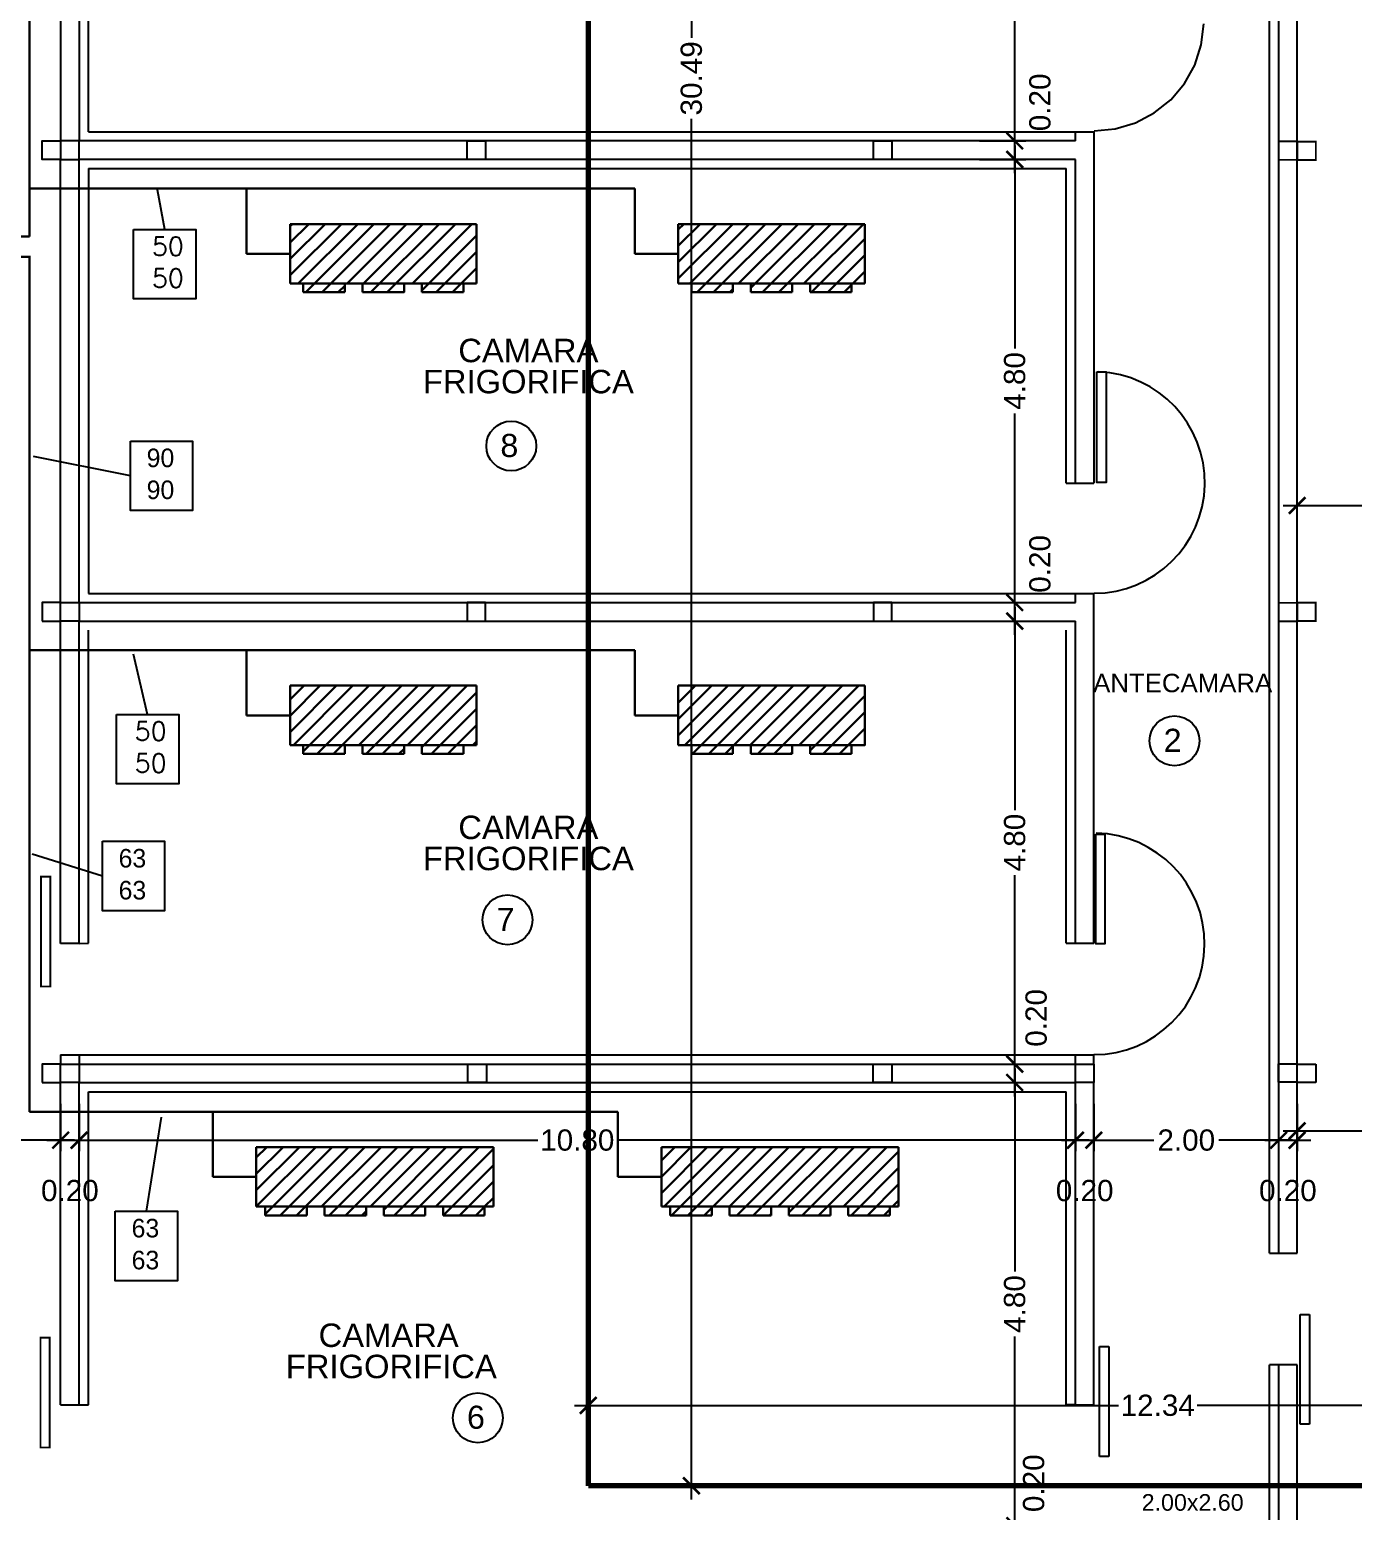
# Model space of a CAD drawing. Extents: x -106 to 115, y -156 to 65.
# Drawn here: x -9.83 to 4.51, y -84.75 to -68.69 of the extents above; entities that cross this region are included whole.
import ezdxf
from ezdxf.enums import TextEntityAlignment as Align

# ---------------------------------------------------------------- set-up
doc = ezdxf.new("R2010")
doc.units = 0
doc.header["$LTSCALE"] = 100
doc.header["$MEASUREMENT"] = 0
doc.layers.get('0').update_dxf_attribs({"color": 9, "linetype": 'CONTINUOUS'})
doc.layers.get('DEFPOINTS').update_dxf_attribs({"color": 9, "linetype": 'CONTINUOUS'})
for name, color, linetype in [('COTAS', 9, 'CONTINUOUS'), ('IFA-BAJA01', 5, 'CONTINUOUS'), ('IFA-MEDIA 02', 32, 'CONTINUOUS'), ('texto', 9, 'CONTINUOUS'), ('UNTITLED-1', 9, 'CONTINUOUS')]:
    doc.layers.add(name, color=color, linetype=linetype)
doc.layers.add('IFA-MEDIA 01', color=20, linetype='CONTINUOUS', lineweight=30)
doc.styles.get("Standard").update_dxf_attribs({"font": 'arial.ttf'})
doc.dimstyles.get("Standard").update_dxf_attribs({"dimtxt": 0.23, "dimasz": 0.18, "dimexe": 0.12, "dimexo": 0.2, "dimgap": 0.05, "dimtad": 0, "dimzin": 0, "dimdsep": 46, "dimtxsty": 'Standard', "dimblk": 'ARCHTICK', "dimcen": 0.09, "dimdle": 0.15, "dimadec": 0, "dimazin": 0, "dimtfac": 1, "dimtofl": 0, "dimtmove": 2, "dimatfit": 3, "dimfxl": 1, "dimtolj": 1, "dimtzin": 0, "dimarcsym": 0})

# ---------------------------------------------------------------- blocks, each defined once
blk = doc.blocks.new('_ARCHTICK')
at = {"color": 0, "linetype": 'ByBlock', "const_width": 0.15}
blk.add_lwpolyline([(-0.5, -0.5), (0.5, 0.5)], dxfattribs=at)
blk = doc.blocks.new('*D83')
at = {"layer": 'COTAS', "color": 0, "linetype": 'Continuous', "lineweight": -2, "transparency": 16777216}
for p, q in [((-12.698, -80.332), (-12.698, -80.845)), ((-9.495, -80.332), (-9.495, -80.845)), ((-12.848, -80.725), (-11.445, -80.725)), ((-9.345, -80.725), (-10.749, -80.725))]:
    blk.add_line(p, q, dxfattribs=at)
at = {"layer": 'DEFPOINTS', "color": 0, "linetype": 'Continuous', "transparency": 16777216}
for p in [(-12.698, -80.132), (-9.495, -80.132), (-9.495, -80.725)]:
    blk.add_point(p, dxfattribs=at)
at = {"layer": 'COTAS', "color": 0, "linetype": 'Continuous', "lineweight": -2, "transparency": 16777216, "xscale": 0.18, "yscale": 0.18, "zscale": 0.18, "rotation": 180}
blk.add_blockref('_ARCHTICK', (-12.698, -80.725), dxfattribs=at)
at = {"layer": 'COTAS', "color": 0, "linetype": 'Continuous', "lineweight": -2, "transparency": 16777216, "xscale": 0.18, "yscale": 0.18, "zscale": 0.18}
blk.add_blockref('_ARCHTICK', (-9.495, -80.725), dxfattribs=at)
at = {"layer": 'COTAS', "color": 0, "linetype": 'Continuous', "transparency": 16777216, "insert": (-11.097, -80.725), "char_height": 0.23, "attachment_point": 5}
blk.add_mtext('\\A1;3.20', dxfattribs=at)
blk = doc.blocks.new('*D84')
at = {"layer": 'COTAS', "color": 0, "linetype": 'Continuous', "lineweight": -2, "transparency": 16777216}
for p, q in [((-9.495, -80.332), (-9.495, -80.845)), ((-9.295, -80.332), (-9.295, -80.845)), ((-9.645, -80.725), (-9.145, -80.725))]:
    blk.add_line(p, q, dxfattribs=at)
at = {"layer": 'DEFPOINTS', "color": 0, "linetype": 'Continuous', "transparency": 16777216}
for p in [(-9.495, -80.132), (-9.295, -80.132), (-9.295, -80.725)]:
    blk.add_point(p, dxfattribs=at)
at = {"layer": 'COTAS', "color": 0, "linetype": 'Continuous', "lineweight": -2, "transparency": 16777216, "xscale": 0.18, "yscale": 0.18, "zscale": 0.18, "rotation": 180}
blk.add_blockref('_ARCHTICK', (-9.495, -80.725), dxfattribs=at)
at = {"layer": 'COTAS', "color": 0, "linetype": 'Continuous', "lineweight": -2, "transparency": 16777216, "xscale": 0.18, "yscale": 0.18, "zscale": 0.18}
blk.add_blockref('_ARCHTICK', (-9.295, -80.725), dxfattribs=at)
at = {"layer": 'COTAS', "color": 0, "linetype": 'Continuous', "transparency": 16777216, "insert": (-9.395, -81.272), "char_height": 0.23, "attachment_point": 5}
blk.add_mtext('\\A1;0.20', dxfattribs=at)
blk = doc.blocks.new('*D85')
at = {"layer": 'COTAS', "color": 0, "linetype": 'Continuous', "lineweight": -2, "transparency": 16777216}
for p, q in [((-9.295, -80.332), (-9.295, -80.845)), ((1.501, -80.332), (1.501, -80.845)), ((-9.445, -80.725), (-4.324, -80.725)), ((1.651, -80.725), (-3.47, -80.725))]:
    blk.add_line(p, q, dxfattribs=at)
at = {"layer": 'DEFPOINTS', "color": 0, "linetype": 'Continuous', "transparency": 16777216}
for p in [(-9.295, -80.132), (1.501, -80.132), (1.501, -80.725)]:
    blk.add_point(p, dxfattribs=at)
at = {"layer": 'COTAS', "color": 0, "linetype": 'Continuous', "lineweight": -2, "transparency": 16777216, "xscale": 0.18, "yscale": 0.18, "zscale": 0.18, "rotation": 180}
blk.add_blockref('_ARCHTICK', (-9.295, -80.725), dxfattribs=at)
at = {"layer": 'COTAS', "color": 0, "linetype": 'Continuous', "lineweight": -2, "transparency": 16777216, "xscale": 0.18, "yscale": 0.18, "zscale": 0.18}
blk.add_blockref('_ARCHTICK', (1.501, -80.725), dxfattribs=at)
at = {"layer": 'COTAS', "color": 0, "linetype": 'Continuous', "transparency": 16777216, "insert": (-3.897, -80.725), "char_height": 0.23, "attachment_point": 5}
blk.add_mtext('\\A1;10.80', dxfattribs=at)
blk = doc.blocks.new('*D86')
at = {"layer": 'COTAS', "color": 0, "linetype": 'Continuous', "lineweight": -2, "transparency": 16777216}
for p, q in [((1.501, -80.332), (1.501, -80.845)), ((1.701, -80.332), (1.701, -80.845)), ((1.351, -80.725), (1.851, -80.725))]:
    blk.add_line(p, q, dxfattribs=at)
at = {"layer": 'DEFPOINTS', "color": 0, "linetype": 'Continuous', "transparency": 16777216}
for p in [(1.501, -80.132), (1.701, -80.132), (1.701, -80.725)]:
    blk.add_point(p, dxfattribs=at)
at = {"layer": 'COTAS', "color": 0, "linetype": 'Continuous', "lineweight": -2, "transparency": 16777216, "xscale": 0.18, "yscale": 0.18, "zscale": 0.18, "rotation": 180}
blk.add_blockref('_ARCHTICK', (1.501, -80.725), dxfattribs=at)
at = {"layer": 'COTAS', "color": 0, "linetype": 'Continuous', "lineweight": -2, "transparency": 16777216, "xscale": 0.18, "yscale": 0.18, "zscale": 0.18}
blk.add_blockref('_ARCHTICK', (1.701, -80.725), dxfattribs=at)
at = {"layer": 'COTAS', "color": 0, "linetype": 'Continuous', "transparency": 16777216, "insert": (1.601, -81.272), "char_height": 0.23, "attachment_point": 5}
blk.add_mtext('\\A1;0.20', dxfattribs=at)
blk = doc.blocks.new('*D87')
at = {"layer": 'COTAS', "color": 0, "linetype": 'Continuous', "lineweight": -2, "transparency": 16777216}
for p, q in [((1.701, -80.332), (1.701, -80.845)), ((3.703, -80.332), (3.703, -80.845)), ((1.551, -80.725), (2.352, -80.725)), ((3.853, -80.725), (3.053, -80.725))]:
    blk.add_line(p, q, dxfattribs=at)
at = {"layer": 'DEFPOINTS', "color": 0, "linetype": 'Continuous', "transparency": 16777216}
for p in [(1.701, -80.132), (3.703, -80.132), (3.703, -80.725)]:
    blk.add_point(p, dxfattribs=at)
at = {"layer": 'COTAS', "color": 0, "linetype": 'Continuous', "lineweight": -2, "transparency": 16777216, "xscale": 0.18, "yscale": 0.18, "zscale": 0.18, "rotation": 180}
blk.add_blockref('_ARCHTICK', (1.701, -80.725), dxfattribs=at)
at = {"layer": 'COTAS', "color": 0, "linetype": 'Continuous', "lineweight": -2, "transparency": 16777216, "xscale": 0.18, "yscale": 0.18, "zscale": 0.18}
blk.add_blockref('_ARCHTICK', (3.703, -80.725), dxfattribs=at)
at = {"layer": 'COTAS', "color": 0, "linetype": 'Continuous', "transparency": 16777216, "insert": (2.702, -80.725), "char_height": 0.23, "attachment_point": 5}
blk.add_mtext('\\A1;2.00', dxfattribs=at)
blk = doc.blocks.new('*D88')
at = {"layer": 'COTAS', "color": 0, "linetype": 'Continuous', "lineweight": -2, "transparency": 16777216}
for p, q in [((3.703, -80.332), (3.703, -80.845)), ((3.903, -80.332), (3.903, -80.845)), ((3.553, -80.725), (4.053, -80.725))]:
    blk.add_line(p, q, dxfattribs=at)
at = {"layer": 'DEFPOINTS', "color": 0, "linetype": 'Continuous', "transparency": 16777216}
for p in [(3.703, -80.132), (3.903, -80.132), (3.903, -80.725)]:
    blk.add_point(p, dxfattribs=at)
at = {"layer": 'COTAS', "color": 0, "linetype": 'Continuous', "lineweight": -2, "transparency": 16777216, "xscale": 0.18, "yscale": 0.18, "zscale": 0.18, "rotation": 180}
blk.add_blockref('_ARCHTICK', (3.703, -80.725), dxfattribs=at)
at = {"layer": 'COTAS', "color": 0, "linetype": 'Continuous', "lineweight": -2, "transparency": 16777216, "xscale": 0.18, "yscale": 0.18, "zscale": 0.18}
blk.add_blockref('_ARCHTICK', (3.903, -80.725), dxfattribs=at)
at = {"layer": 'COTAS', "color": 0, "linetype": 'Continuous', "transparency": 16777216, "insert": (3.803, -81.272), "char_height": 0.23, "attachment_point": 5}
blk.add_mtext('\\A1;0.20', dxfattribs=at)
blk = doc.blocks.new('*D89')
at = {"layer": 'COTAS', "color": 0, "linetype": 'Continuous', "lineweight": -2, "transparency": 16777216}
for p, q in [((15.202, -80.232), (15.202, -80.745)), ((3.903, -80.332), (3.903, -80.745)), ((3.753, -80.625), (9.126, -80.625)), ((15.352, -80.625), (9.979, -80.625))]:
    blk.add_line(p, q, dxfattribs=at)
at = {"layer": 'DEFPOINTS', "color": 0, "linetype": 'Continuous', "transparency": 16777216}
for p in [(15.202, -80.032), (3.903, -80.132), (15.202, -80.625)]:
    blk.add_point(p, dxfattribs=at)
at = {"layer": 'COTAS', "color": 0, "linetype": 'Continuous', "lineweight": -2, "transparency": 16777216, "xscale": 0.18, "yscale": 0.18, "zscale": 0.18, "rotation": 180}
blk.add_blockref('_ARCHTICK', (3.903, -80.625), dxfattribs=at)
at = {"layer": 'COTAS', "color": 0, "linetype": 'Continuous', "lineweight": -2, "transparency": 16777216, "xscale": 0.18, "yscale": 0.18, "zscale": 0.18}
blk.add_blockref('_ARCHTICK', (15.202, -80.625), dxfattribs=at)
at = {"layer": 'COTAS', "color": 0, "linetype": 'Continuous', "transparency": 16777216, "insert": (9.552, -80.625), "char_height": 0.23, "attachment_point": 5}
blk.add_mtext('\\A1;11.30', dxfattribs=at)
blk = doc.blocks.new('*D127')
at = {"layer": 'COTAS', "color": 0, "linetype": 'Continuous', "lineweight": -2, "transparency": 16777216}
for p, q in [((3.903, -74.165), (3.903, -73.729)), ((8.103, -74.165), (8.103, -73.729)), ((3.753, -73.849), (5.65, -73.849)), ((8.253, -73.849), (6.356, -73.849))]:
    blk.add_line(p, q, dxfattribs=at)
at = {"layer": 'DEFPOINTS', "color": 0, "linetype": 'Continuous', "transparency": 16777216}
for p in [(8.103, -73.849), (3.903, -74.365), (8.103, -74.365)]:
    blk.add_point(p, dxfattribs=at)
at = {"layer": 'COTAS', "color": 0, "linetype": 'Continuous', "lineweight": -2, "transparency": 16777216, "xscale": 0.18, "yscale": 0.18, "zscale": 0.18, "rotation": 180}
blk.add_blockref('_ARCHTICK', (3.903, -73.849), dxfattribs=at)
at = {"layer": 'COTAS', "color": 0, "linetype": 'Continuous', "lineweight": -2, "transparency": 16777216, "xscale": 0.18, "yscale": 0.18, "zscale": 0.18}
blk.add_blockref('_ARCHTICK', (8.103, -73.849), dxfattribs=at)
at = {"layer": 'COTAS', "color": 0, "linetype": 'Continuous', "transparency": 16777216, "insert": (6.003, -73.849), "char_height": 0.23, "attachment_point": 5}
blk.add_mtext('\\A1;4.20', dxfattribs=at)
blk = doc.blocks.new('*D139')
at = {"layer": 'COTAS', "color": 0, "linetype": 'Continuous', "lineweight": -2, "transparency": 16777216}
for p, q in [((0.843, -79.95), (0.843, -82.147)), ((0.46, -80.1), (0.963, -80.1)), ((0.843, -85.05), (0.843, -82.853)), ((0.46, -84.9), (0.963, -84.9))]:
    blk.add_line(p, q, dxfattribs=at)
at = {"layer": 'DEFPOINTS', "color": 0, "linetype": 'Continuous', "transparency": 16777216}
for p in [(0.26, -80.1), (0.843, -80.1), (0.26, -84.9)]:
    blk.add_point(p, dxfattribs=at)
at = {"layer": 'COTAS', "color": 0, "linetype": 'Continuous', "lineweight": -2, "transparency": 16777216, "xscale": 0.18, "yscale": 0.18, "zscale": 0.18}
for p, rotation in [((0.843, -80.1), 90), ((0.843, -84.9), 270)]:
    blk.add_blockref('_ARCHTICK', p, dxfattribs=dict(at, rotation=rotation))
at = {"layer": 'COTAS', "color": 0, "linetype": 'Continuous', "transparency": 16777216, "insert": (0.843, -82.5), "char_height": 0.23, "attachment_point": 5, "rotation": 90}
blk.add_mtext('\\A1;4.80', dxfattribs=at)
blk = doc.blocks.new('*D140')
at = {"layer": 'COTAS', "color": 0, "linetype": 'Continuous', "lineweight": -2, "transparency": 16777216}
for p, q in [((0.843, -74.951), (0.843, -77.148)), ((0.46, -75.101), (0.963, -75.101)), ((0.843, -80.05), (0.843, -77.854)), ((0.46, -79.9), (0.963, -79.9))]:
    blk.add_line(p, q, dxfattribs=at)
at = {"layer": 'DEFPOINTS', "color": 0, "linetype": 'Continuous', "transparency": 16777216}
for p in [(0.26, -75.101), (0.843, -75.101), (0.26, -79.9)]:
    blk.add_point(p, dxfattribs=at)
at = {"layer": 'COTAS', "color": 0, "linetype": 'Continuous', "lineweight": -2, "transparency": 16777216, "xscale": 0.18, "yscale": 0.18, "zscale": 0.18}
for p, rotation in [((0.843, -75.101), 90), ((0.843, -79.9), 270)]:
    blk.add_blockref('_ARCHTICK', p, dxfattribs=dict(at, rotation=rotation))
at = {"layer": 'COTAS', "color": 0, "linetype": 'Continuous', "transparency": 16777216, "insert": (0.843, -77.501), "char_height": 0.23, "attachment_point": 5, "rotation": 90}
blk.add_mtext('\\A1;4.80', dxfattribs=at)
blk = doc.blocks.new('*D141')
at = {"layer": 'COTAS', "color": 0, "linetype": 'Continuous', "lineweight": -2, "transparency": 16777216}
for p, q in [((0.843, -69.95), (0.843, -72.147)), ((0.46, -70.1), (0.963, -70.1)), ((0.843, -75.051), (0.843, -72.853)), ((0.46, -74.901), (0.963, -74.901))]:
    blk.add_line(p, q, dxfattribs=at)
at = {"layer": 'DEFPOINTS', "color": 0, "linetype": 'Continuous', "transparency": 16777216}
for p in [(0.26, -70.1), (0.843, -70.1), (0.26, -74.901)]:
    blk.add_point(p, dxfattribs=at)
at = {"layer": 'COTAS', "color": 0, "linetype": 'Continuous', "lineweight": -2, "transparency": 16777216, "xscale": 0.18, "yscale": 0.18, "zscale": 0.18}
for p, rotation in [((0.843, -70.1), 90), ((0.843, -74.901), 270)]:
    blk.add_blockref('_ARCHTICK', p, dxfattribs=dict(at, rotation=rotation))
at = {"layer": 'COTAS', "color": 0, "linetype": 'Continuous', "transparency": 16777216, "insert": (0.843, -72.5), "char_height": 0.23, "attachment_point": 5, "rotation": 90}
blk.add_mtext('\\A1;4.80', dxfattribs=at)
blk = doc.blocks.new('*D142')
at = {"layer": 'COTAS', "color": 0, "linetype": 'Continuous', "lineweight": -2, "transparency": 16777216}
for p, q in [((0.843, -64.949), (0.843, -67.147)), ((0.46, -65.099), (0.963, -65.099)), ((0.843, -70.05), (0.843, -67.853)), ((0.46, -69.9), (0.963, -69.9))]:
    blk.add_line(p, q, dxfattribs=at)
at = {"layer": 'DEFPOINTS', "color": 0, "linetype": 'Continuous', "transparency": 16777216}
for p in [(0.26, -65.099), (0.843, -65.099), (0.26, -69.9)]:
    blk.add_point(p, dxfattribs=at)
at = {"layer": 'COTAS', "color": 0, "linetype": 'Continuous', "lineweight": -2, "transparency": 16777216, "xscale": 0.18, "yscale": 0.18, "zscale": 0.18}
for p, rotation in [((0.843, -65.099), 90), ((0.843, -69.9), 270)]:
    blk.add_blockref('_ARCHTICK', p, dxfattribs=dict(at, rotation=rotation))
at = {"layer": 'COTAS', "color": 0, "linetype": 'Continuous', "transparency": 16777216, "insert": (0.843, -67.5), "char_height": 0.23, "attachment_point": 5, "rotation": 90}
blk.add_mtext('\\A1;4.80', dxfattribs=at)
blk = doc.blocks.new('xh4547')
at = {"layer": 'IFA-MEDIA 01', "linetype": 'Continuous'}
h = blk.add_hatch(dxfattribs=at)
h.set_pattern_fill('ANSI31', color=256)
h.paths.add_polyline_path([(28.477, -21.799), (25.907, -21.799), (25.907, -22.444), (28.477, -22.444)])
h.paths.add_polyline_path([(27.738, -22.444), (27.288, -22.444), (27.288, -22.539), (27.738, -22.539)])
h.paths.add_polyline_path([(28.381, -22.444), (27.931, -22.444), (27.931, -22.539), (28.381, -22.539)])
h.paths.add_polyline_path([(27.096, -22.444), (26.646, -22.444), (26.646, -22.539), (27.096, -22.539)])
h.paths.add_polyline_path([(26.453, -22.444), (26.003, -22.444), (26.003, -22.539), (26.453, -22.539)])
for p, q in [((25.907, -21.799), (28.477, -21.799)), ((25.907, -21.799), (25.907, -22.444)), ((28.477, -21.799), (28.477, -22.444)), ((28.477, -22.444), (25.907, -22.444)), ((26.003, -22.539), (26.003, -22.444)), ((26.453, -22.539), (26.453, -22.444)), ((26.646, -22.539), (26.646, -22.444)), ((27.096, -22.539), (27.096, -22.444)), ((27.288, -22.539), (27.288, -22.444)), ((27.738, -22.539), (27.738, -22.444)), ((27.931, -22.539), (27.931, -22.444)), ((28.381, -22.539), (28.381, -22.444)), ((26.003, -22.539), (26.453, -22.539)), ((26.646, -22.539), (27.096, -22.539)), ((27.288, -22.539), (27.738, -22.539)), ((27.931, -22.539), (28.381, -22.539))]:
    blk.add_line(p, q, dxfattribs=at)
blk = doc.blocks.new('hx4527')
at = {"layer": 'IFA-MEDIA 01', "linetype": 'Continuous'}
h = blk.add_hatch(dxfattribs=at)
h.set_pattern_fill('ANSI31', color=256)
h.paths.add_polyline_path([(-5.788, -75.927), (-7.808, -75.927), (-7.808, -76.572), (-5.788, -76.572)])
h.paths.add_polyline_path([(-7.216, -76.572), (-7.666, -76.572), (-7.666, -76.667), (-7.216, -76.667)])
h.paths.add_polyline_path([(-6.573, -76.572), (-7.023, -76.572), (-7.023, -76.667), (-6.573, -76.667)])
h.paths.add_polyline_path([(-5.931, -76.572), (-6.381, -76.572), (-6.381, -76.667), (-5.931, -76.667)])
for p, q in [((-7.808, -75.927), (-5.788, -75.927)), ((-7.808, -75.927), (-7.808, -76.572)), ((-7.808, -75.927), (-5.788, -75.927)), ((-5.788, -75.927), (-5.788, -76.572)), ((-5.788, -76.572), (-7.808, -76.572)), ((-7.666, -76.667), (-7.666, -76.572)), ((-7.666, -76.667), (-7.216, -76.667)), ((-7.216, -76.667), (-7.216, -76.572)), ((-7.023, -76.667), (-7.023, -76.572)), ((-7.023, -76.667), (-6.573, -76.667)), ((-6.573, -76.667), (-6.573, -76.572)), ((-6.381, -76.667), (-6.381, -76.572)), ((-6.381, -76.667), (-5.931, -76.667)), ((-5.931, -76.667), (-5.931, -76.572))]:
    blk.add_line(p, q, dxfattribs=at)
blk = doc.blocks.new('*D287')
at = {"layer": 'DEFPOINTS', "color": 0, "linetype": 'Continuous', "lineweight": 70, "transparency": 16777216}
for p in [(-3.777, -53.976), (-3.777, -84.468), (-2.66, -84.468)]:
    blk.add_point(p, dxfattribs=at)
at = {"layer": 'IFA-BAJA01', "color": 0, "linetype": 'Continuous', "lineweight": -2, "transparency": 16777216}
for p, q in [((-2.66, -53.826), (-2.66, -68.784)), ((-3.577, -53.976), (-2.54, -53.976)), ((-2.66, -84.618), (-2.66, -69.66)), ((-3.577, -84.468), (-2.54, -84.468))]:
    blk.add_line(p, q, dxfattribs=at)
at = {"layer": 'IFA-BAJA01', "color": 0, "linetype": 'Continuous', "lineweight": -2, "transparency": 16777216, "xscale": 0.18, "yscale": 0.18, "zscale": 0.18}
for p, rotation in [((-2.66, -53.976), 90), ((-2.66, -84.468), 270)]:
    blk.add_blockref('_ARCHTICK', p, dxfattribs=dict(at, rotation=rotation))
at = {"layer": 'IFA-BAJA01', "color": 0, "linetype": 'Continuous', "lineweight": 70, "transparency": 16777216, "insert": (-2.66, -69.222), "char_height": 0.23, "attachment_point": 5, "rotation": 90}
blk.add_mtext('\\A1;30.49', dxfattribs=at)
blk = doc.blocks.new('*D288')
at = {"layer": 'DEFPOINTS', "color": 0, "linetype": 'Continuous', "lineweight": 70, "transparency": 16777216}
for p in [(8.562, -83.598), (-3.777, -84.468), (8.562, -84.468)]:
    blk.add_point(p, dxfattribs=at)
at = {"layer": 'IFA-BAJA01', "color": 0, "linetype": 'Continuous', "lineweight": -2, "transparency": 16777216}
for p, q in [((-3.927, -83.598), (1.966, -83.598)), ((-3.777, -84.268), (-3.777, -83.478)), ((8.712, -83.598), (2.819, -83.598)), ((8.562, -84.268), (8.562, -83.478))]:
    blk.add_line(p, q, dxfattribs=at)
at = {"layer": 'IFA-BAJA01', "color": 0, "linetype": 'Continuous', "lineweight": -2, "transparency": 16777216, "xscale": 0.18, "yscale": 0.18, "zscale": 0.18, "rotation": 180}
blk.add_blockref('_ARCHTICK', (-3.777, -83.598), dxfattribs=at)
at = {"layer": 'IFA-BAJA01', "color": 0, "linetype": 'Continuous', "lineweight": -2, "transparency": 16777216, "xscale": 0.18, "yscale": 0.18, "zscale": 0.18}
blk.add_blockref('_ARCHTICK', (8.562, -83.598), dxfattribs=at)
at = {"layer": 'IFA-BAJA01', "color": 0, "linetype": 'Continuous', "lineweight": 70, "transparency": 16777216, "insert": (2.393, -83.598), "char_height": 0.23, "attachment_point": 5}
blk.add_mtext('\\A1;12.34', dxfattribs=at)

msp = doc.modelspace()

# ---------------------------------------------------------------- linework, layer by layer
at = {"linetype": 'Continuous'}
for p, q in [((-9.495, -65.099), (-9.495, -69.9)), ((-9.295, -65.099), (-9.295, -69.9)), ((-9.195, -69.8), (-9.195, -65.199)), ((3.603, -81.947), (3.603, -68.098)), ((3.703, -68.098), (3.703, -81.947)), ((3.903, -81.947), (3.903, -68.098)), ((-9.195, -69.8), (1.501, -69.8)), ((1.501, -69.9), (1.501, -69.8)), ((1.501, -69.8), (1.701, -69.8)), ((1.701, -69.8), (1.701, -73.606)), ((1.501, -69.9), (-9.295, -69.9)), ((-9.495, -74.901), (-9.495, -70.1)), ((-9.295, -74.901), (-9.295, -70.1)), ((1.501, -70.1), (-9.295, -70.1)), ((1.501, -73.606), (1.501, -70.1)), ((-9.195, -70.2), (1.401, -70.2)), ((-9.195, -70.2), (-9.195, -74.801)), ((1.401, -73.606), (1.401, -70.2)), ((1.401, -73.606), (1.501, -73.606)), ((1.501, -73.606), (1.701, -73.606)), ((-9.295, -74.901), (1.501, -74.901)), ((-9.195, -74.801), (1.701, -74.801)), ((1.501, -74.901), (1.501, -74.801)), ((1.701, -78.592), (1.701, -74.801)), ((-9.495, -78.593), (-9.495, -75.101)), ((-9.295, -75.101), (1.501, -75.101)), ((-9.295, -78.593), (-9.295, -75.101)), ((1.501, -78.592), (1.501, -75.101)), ((-9.195, -78.592), (-9.195, -75.201)), ((1.401, -78.592), (1.401, -75.201)), ((-9.295, -78.593), (-9.495, -78.593)), ((-9.295, -78.593), (-9.195, -78.592)), ((1.401, -78.592), (1.501, -78.592)), ((1.501, -78.592), (1.701, -78.592)), ((-9.495, -79.8), (-9.295, -79.8)), ((-9.495, -79.8), (-9.495, -79.9)), ((-9.295, -79.8), (1.501, -79.8)), ((-9.295, -79.8), (-9.295, -79.9)), ((-9.295, -79.9), (1.501, -79.9)), ((1.501, -79.9), (1.501, -79.8)), ((1.701, -79.9), (1.701, -79.8)), ((-9.495, -83.592), (-9.495, -80.1)), ((-9.295, -83.592), (-9.295, -80.1)), ((-9.295, -80.1), (1.501, -80.1)), ((-9.195, -83.592), (-9.195, -80.2)), ((-9.195, -80.2), (1.401, -80.2)), ((1.401, -83.592), (1.401, -80.2)), ((1.501, -83.592), (1.501, -80.1)), ((1.701, -83.592), (1.701, -80.1)), ((3.603, -81.947), (3.703, -81.947)), ((3.703, -81.947), (3.903, -81.947)), ((3.703, -83.158), (3.603, -83.158)), ((3.603, -85.1), (3.603, -83.158)), ((3.903, -83.158), (3.703, -83.158)), ((3.703, -83.158), (3.703, -84.9)), ((3.903, -84.9), (3.903, -83.158)), ((-9.495, -83.592), (-9.295, -83.592)), ((-9.295, -83.592), (-9.195, -83.592)), ((1.501, -83.592), (1.401, -83.592)), ((1.501, -83.592), (1.701, -83.592))]:
    msp.add_line(p, q, dxfattribs=at)
for points in [[(-9.495, -70.1), (-9.695, -70.1), (-9.695, -69.9), (-9.495, -69.9)], [(-9.495, -70.1), (-9.295, -70.1), (-9.295, -69.9), (-9.495, -69.9)], [(-5.09, -69.9), (-4.89, -69.9), (-4.89, -70.1), (-5.09, -70.1)], [(-0.687, -69.9), (-0.487, -69.9), (-0.487, -70.1), (-0.687, -70.1)], [(-9.695, -75.101), (-9.495, -75.101), (-9.495, -74.901), (-9.695, -74.901)], [(-9.295, -75.101), (-9.495, -75.101), (-9.495, -74.901), (-9.295, -74.901)], [(-5.09, -75.101), (-4.89, -75.101), (-4.89, -74.901), (-5.09, -74.901)], [(-0.687, -75.101), (-0.487, -75.101), (-0.487, -74.901), (-0.687, -74.901)], [(-9.695, -80.1), (-9.495, -80.1), (-9.495, -79.9), (-9.695, -79.9)], [(-9.295, -80.1), (-9.495, -80.1), (-9.495, -79.9), (-9.295, -79.9)], [(-4.882, -80.1), (-5.082, -80.1), (-5.082, -79.9), (-4.882, -79.9)], [(-0.49, -80.1), (-0.69, -80.1), (-0.69, -79.9), (-0.49, -79.9)], [(1.701, -80.1), (1.501, -80.1), (1.501, -79.9), (1.701, -79.9)]]:
    msp.add_lwpolyline(points, close=True, dxfattribs=at)
at = {"layer": 'COTAS', "linetype": 'Continuous'}
for p, q in [((0.843, -70.25), (0.843, -69.75)), ((0.46, -69.9), (0.963, -69.9)), ((0.46, -70.1), (0.963, -70.1)), ((0.843, -75.251), (0.843, -74.751)), ((0.46, -74.901), (0.963, -74.901)), ((0.46, -75.101), (0.963, -75.101)), ((0.843, -80.25), (0.843, -79.75)), ((0.46, -79.9), (0.963, -79.9)), ((1.501, -79.8), (1.701, -79.8)), ((0.46, -80.1), (0.963, -80.1))]:
    msp.add_line(p, q, dxfattribs=at)
at = {"layer": 'IFA-BAJA01', "color": 1, "linetype": 'Continuous', "lineweight": 70}
for p, q in [((-3.777, -84.468), (-3.777, -54.371)), ((22.429, -84.468), (-3.777, -84.468))]:
    msp.add_line(p, q, dxfattribs=at)
at = {"layer": 'IFA-MEDIA 01', "linetype": 'Continuous'}
for p, q in [((-9.831, -70.937), (-9.831, -67.064)), ((-3.273, -70.416), (-9.831, -70.416)), ((-7.48, -71.122), (-7.48, -70.416)), ((-3.273, -71.122), (-3.273, -70.416)), ((-37.246, -70.937), (-9.831, -70.937)), ((-37.026, -71.157), (-9.831, -71.157)), ((-9.831, -71.146), (-9.831, -80.417)), ((-7.009, -71.122), (-7.48, -71.122)), ((-2.802, -71.122), (-3.273, -71.122)), ((-3.273, -75.417), (-9.831, -75.417)), ((-7.48, -76.123), (-7.48, -75.417)), ((-3.273, -76.123), (-3.273, -75.417)), ((-7.009, -76.123), (-7.48, -76.123)), ((-2.802, -76.123), (-3.273, -76.123)), ((-3.456, -80.417), (-9.831, -80.417)), ((-7.846, -81.123), (-7.846, -80.417)), ((-3.456, -81.123), (-3.456, -80.417)), ((-7.375, -81.123), (-7.846, -81.123)), ((-2.985, -81.123), (-3.456, -81.123))]:
    msp.add_line(p, q, dxfattribs=at)
at = {"layer": 'IFA-MEDIA 02', "linetype": 'Continuous'}
for p, q in [((-8.366, -70.859), (-8.444, -70.43)), ((-8.739, -73.527), (-9.79, -73.317)), ((-8.554, -76.112), (-8.705, -75.459)), ((-9.043, -77.863), (-9.805, -77.628)), ((-8.566, -81.495), (-8.403, -80.475))]:
    msp.add_line(p, q, dxfattribs=at)
at = {"layer": 'IFA-MEDIA 02'}
for points in [[(-8.704, -70.859), (-8.029, -70.859), (-8.029, -71.611), (-8.704, -71.611)], [(-8.739, -73.151), (-8.065, -73.151), (-8.065, -73.903), (-8.739, -73.903)], [(-8.891, -76.112), (-8.216, -76.112), (-8.216, -76.864), (-8.891, -76.864)], [(-9.043, -77.487), (-8.369, -77.487), (-8.369, -78.24), (-9.043, -78.24)], [(-8.903, -81.495), (-8.229, -81.495), (-8.229, -82.247), (-8.903, -82.247)]]:
    msp.add_lwpolyline(points, close=True, dxfattribs=at)
at = {"layer": 'texto', "linetype": 'Continuous'}
for centre, radius in [((4.578, -45.728), 110.721), ((-4.612, -73.205), 0.27), ((2.575, -76.399), 0.27), ((-4.653, -78.338), 0.27), ((-4.974, -83.732), 0.27)]:
    msp.add_circle(centre, radius, dxfattribs=at)
at = {"layer": 'UNTITLED-1', "linetype": 'Continuous'}
for p, q in [((2.864, -68.86), (2.893, -68.632)), ((2.793, -69.078), (2.864, -68.86)), ((2.681, -69.278), (2.793, -69.078)), ((2.533, -69.453), (2.681, -69.278)), ((2.354, -69.596), (2.533, -69.453)), ((2.151, -69.703), (2.354, -69.596)), ((1.703, -69.79), (1.931, -69.768)), ((1.931, -69.768), (2.151, -69.703)), ((1.703, -78.476), (1.703, -78.471)), ((1.707, -78.48), (1.703, -78.48)), ((3.903, -79.865), (3.903, -78.93)), ((3.7, -79.896), (3.901, -79.896)), ((3.7, -80.096), (3.7, -79.896)), ((3.901, -79.896), (3.901, -80.096)), ((3.905, -79.901), (4.105, -79.901)), ((3.905, -80.101), (3.905, -79.901)), ((4.105, -79.901), (4.105, -80.101)), ((3.901, -80.096), (3.7, -80.096)), ((4.105, -80.101), (3.905, -80.101)), ((3.935, -82.612), (4.036, -82.612)), ((3.935, -83.802), (3.935, -82.612)), ((4.036, -82.612), (4.036, -83.802)), ((1.763, -82.96), (1.863, -82.96)), ((1.763, -84.15), (1.763, -82.96)), ((1.863, -82.96), (1.863, -84.15)), ((4.036, -83.802), (3.935, -83.802)), ((1.863, -84.15), (1.763, -84.15))]:
    msp.add_line(p, q, dxfattribs=at)
at = {"layer": 'UNTITLED-1', "linetype": 'Continuous', "const_width": 0.0203}
for points in [[(3.704, -69.905), (3.904, -69.905), (3.904, -70.105), (3.704, -70.105)], [(3.906, -69.907), (4.106, -69.907), (4.106, -70.107), (3.906, -70.107)], [(3.703, -74.904), (3.904, -74.904), (3.904, -75.104), (3.703, -75.104)], [(3.905, -74.901), (4.105, -74.901), (4.105, -75.101), (3.905, -75.101)], [(-9.707, -77.87), (-9.607, -77.87), (-9.607, -79.06), (-9.707, -79.06)], [(-9.713, -82.864), (-9.613, -82.864), (-9.613, -84.054), (-9.713, -84.054)]]:
    msp.add_lwpolyline(points, close=True, dxfattribs=at)
at = {"layer": 'UNTITLED-1', "linetype": 'Continuous'}
for points in [[(1.733, -72.4), (1.833, -72.4), (1.833, -73.6), (1.733, -73.6)], [(1.721, -77.408), (1.821, -77.408), (1.821, -78.598), (1.721, -78.598)]]:
    msp.add_lwpolyline(points, close=True, dxfattribs=at)
for centre, end in [((1.703, -73.6), 87.6168), ((1.701, -78.598), 88.8444)]:
    msp.add_arc(centre, 1.2, 270, end, dxfattribs=at)

# ---------------------------------------------------------------- block references
at = {"layer": 'COTAS', "linetype": 'Continuous', "xscale": 0.18, "yscale": 0.18, "zscale": 0.18}
for p, rotation in [((0.843, -69.9), 90), ((0.843, -70.1), 270), ((0.843, -74.901), 90), ((0.843, -75.101), 270), ((0.843, -79.9), 90), ((0.843, -80.1), 270)]:
    msp.add_blockref('_ARCHTICK', p, dxfattribs=dict(at, rotation=rotation))
at = {"layer": 'IFA-MEDIA 01', "linetype": 'Continuous'}
for name, p in [('hx4527', (0.8, 5.127)), ('hx4527', (5.006, 5.127)), ('hx4527', (0.8, 0.126)), ('hx4527', (5.006, 0.126)), ('xh4547', (-33.282, -59.001)), ('xh4547', (-28.892, -59.001))]:
    msp.add_blockref(name, p, dxfattribs=at)

# ---------------------------------------------------------------- texts
at = {"linetype": 'Continuous'}
msp.add_text('2.00x2.60', height=0.18, dxfattribs=at).set_placement((2.219, -84.739))
at = {"layer": 'COTAS', "linetype": 'Continuous', "char_height": 0.23, "attachment_point": 5, "rotation": 90}
for insert in [(1.117, -69.482), (1.117, -74.482), (1.076, -79.4), (1.049, -84.441)]:
    msp.add_mtext('\\A1;0.20', dxfattribs=dict(at, insert=insert))
at = {"layer": 'IFA-MEDIA 02', "char_height": 0.20101, "width": 1.0497, "attachment_point": 1}
for s, insert in [('{\\Ftxt.shx|c0;50}', (-8.505, -70.941)), ('{\\Ftxt.shx|c0;50}', (-8.505, -71.287)), ('{\\Ftxt|c0;90}', (-8.563, -73.233)), ('{\\Ftxt|c0;90}', (-8.563, -73.579)), ('{\\Ftxt.shx|c0;50}', (-8.692, -76.194)), ('{\\Ftxt.shx|c0;50}', (-8.692, -76.54)), ('{\\Ftxt|c0;63}', (-8.867, -77.57)), ('{\\Ftxt|c0;63}', (-8.867, -77.916)), ('{\\Ftxt|c0;63}', (-8.726, -81.577)), ('{\\Ftxt|c0;63}', (-8.726, -81.923))]:
    msp.add_mtext(s, dxfattribs=dict(at, insert=insert))
at = {"layer": 'texto', "linetype": 'Continuous'}
for s, p in [('8', (-4.633, -73.324)), ('2', (2.554, -76.518)), ('7', (-4.674, -78.458)), ('6', (-4.995, -83.851))]:
    msp.add_text(s, height=0.25, dxfattribs=at).set_placement(p, align=Align.CENTER)
at = {"layer": 'UNTITLED-1'}
for s, p in [('CAMARA', (-4.427, -72.297)), ('FRIGORIFICA', (-4.427, -72.634)), ('CAMARA', (-4.427, -77.463)), ('FRIGORIFICA', (-4.427, -77.8)), ('CAMARA', (-5.941, -82.965)), ('FRIGORIFICA', (-5.912, -83.303))]:
    msp.add_text(s, height=0.254, dxfattribs=at).set_placement(p, align=Align.CENTER)
msp.add_text('ANTECAMARA', height=0.2, dxfattribs=at).set_placement((1.693, -75.872))

# ---------------------------------------------------------------- dimensions: what is measured, and where the dimension line sits
at = {"layer": 'COTAS', "linetype": 'Continuous'}
for base, p1, p2, picture, middle in [((0.843, -65.099), (0.26, -69.9), (0.26, -65.099), '*D142', (0.843, -67.5)), ((0.843, -70.1), (0.26, -74.901), (0.26, -70.1), '*D141', (0.843, -72.5)), ((0.843, -75.101), (0.26, -79.9), (0.26, -75.101), '*D140', (0.843, -77.501)), ((0.843, -80.1), (0.26, -84.9), (0.26, -80.1), '*D139', (0.843, -82.5))]:
    dim = msp.add_linear_dim(base=base, p1=p1, p2=p2, angle=90, dimstyle='Standard', dxfattribs=at)
    dim.commit()
    dim.dimension.update_dxf_attribs({"geometry": picture, "text_midpoint": middle})
for base, p1, p2, picture, middle in [((8.103, -73.849), (3.903, -74.365), (8.103, -74.365), '*D127', (6.003, -73.849)), ((15.202, -80.625), (3.903, -80.132), (15.202, -80.032), '*D89', (9.552, -80.625)), ((-9.495, -80.725), (-12.698, -80.132), (-9.495, -80.132), '*D83', (-11.097, -80.725)), ((-9.295, -80.725), (-9.495, -80.132), (-9.295, -80.132), '*D84', (-9.395, -81.272)), ((1.501, -80.725), (-9.295, -80.132), (1.501, -80.132), '*D85', (-3.897, -80.725)), ((1.701, -80.725), (1.501, -80.132), (1.701, -80.132), '*D86', (1.601, -81.272)), ((3.703, -80.725), (1.701, -80.132), (3.703, -80.132), '*D87', (2.702, -80.725)), ((3.903, -80.725), (3.703, -80.132), (3.903, -80.132), '*D88', (3.803, -81.272))]:
    dim = msp.add_linear_dim(base=base, p1=p1, p2=p2, dimstyle='Standard', dxfattribs=at)
    dim.commit()
    dim.dimension.update_dxf_attribs({"geometry": picture, "text_midpoint": middle})
at = {"layer": 'IFA-BAJA01', "color": 1, "linetype": 'Continuous', "lineweight": 70}
dim = msp.add_linear_dim(base=(-2.66, -84.468), p1=(-3.777, -53.976), p2=(-3.777, -84.468), angle=90, dimstyle='Standard', dxfattribs=at)
dim.commit()
dim.dimension.update_dxf_attribs({"geometry": '*D287', "text_midpoint": (-2.66, -69.222)})
dim = msp.add_linear_dim(base=(8.562, -83.598), p1=(-3.777, -84.468), p2=(8.562, -84.468), dimstyle='Standard', dxfattribs=at)
dim.commit()
dim.dimension.update_dxf_attribs({"geometry": '*D288', "text_midpoint": (2.393, -83.598)})

doc.saveas('drawing.dxf')
